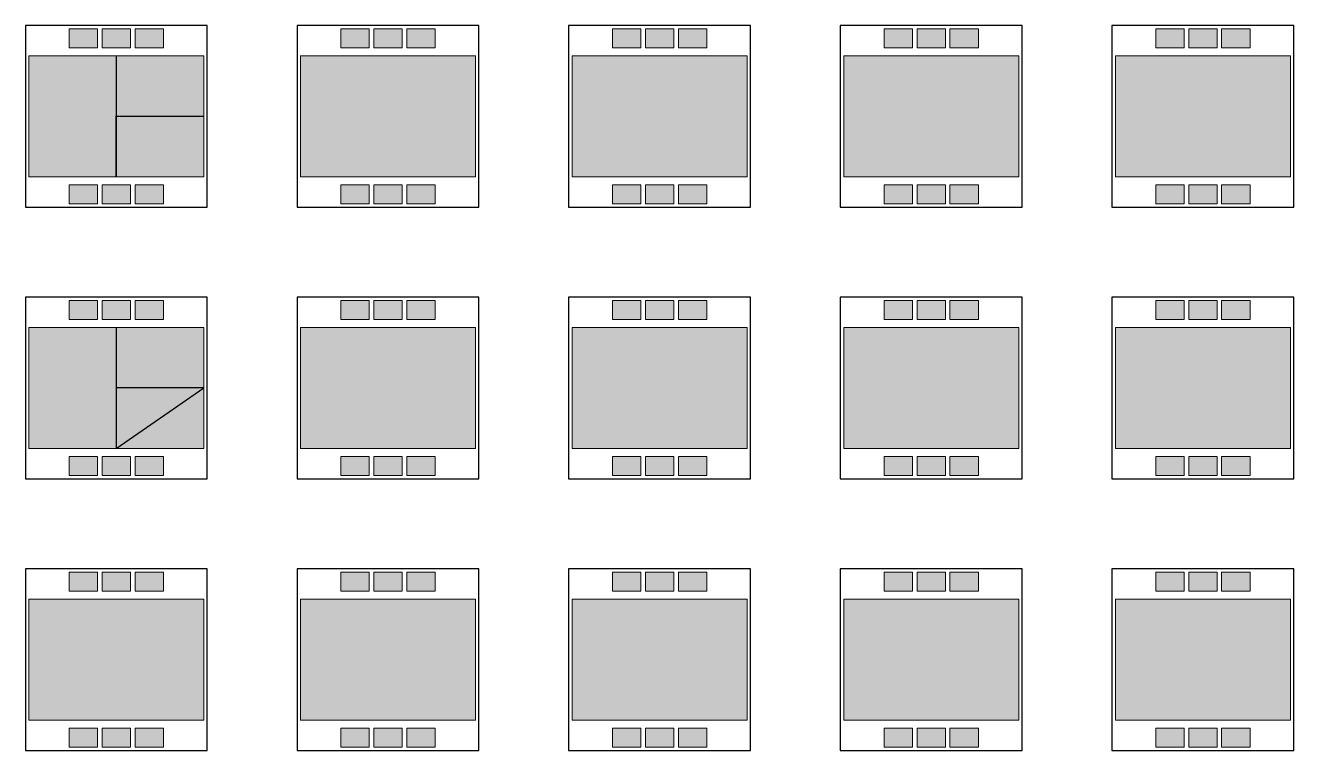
# Model space of a CAD drawing. Header units: inches. Extents: x -25 to 732, y -408 to 27.
# Drawn here: x -9.8 to 200, y -111.4 to 8.7 of the extents above; entities that cross this region are included whole.
import ezdxf

# ---------------------------------------------------------------- set-up
doc = ezdxf.new("R2010")
doc.units = ezdxf.units.IN
doc.header["$MEASUREMENT"] = 0
doc.layers.add('holder_squares', color=220, linetype='Continuous')
doc.layers.add('Layer 1', color=7, linetype='Continuous')

# ---------------------------------------------------------------- blocks, each defined once
blk = doc.blocks.new('block 9')
at = {"layer": 'Layer 1', "true_color": 0xffffff}
h = blk.add_hatch(color=7, dxfattribs=at)
h.dxf.hatch_style = 2
h.paths.add_polyline_path([(2.17, 5.01), (-2.54, 5.01), (-2.54, 8.16), (2.17, 8.16)])
h = blk.add_hatch(color=7, dxfattribs=at)
h.dxf.hatch_style = 2
h.paths.add_polyline_path([(7.64, 5.01), (2.92, 5.01), (2.92, 8.16), (7.64, 8.16)])
h = blk.add_hatch(color=7, dxfattribs=at)
h.dxf.hatch_style = 2
h.paths.add_polyline_path([(13.1, 5.01), (8.38, 5.01), (8.38, 8.16), (13.1, 8.16)])
at = {"layer": 'Layer 1', "lineweight": 0}
for points in [[(2.17, 5.01), (-2.54, 5.01), (-2.54, 8.16), (2.17, 8.16), (2.17, 5.01)], [(7.64, 5.01), (2.92, 5.01), (2.92, 8.16), (7.64, 8.16), (7.64, 5.01)], [(13.1, 5.01), (8.38, 5.01), (8.38, 8.16), (13.1, 8.16), (13.1, 5.01)]]:
    blk.add_lwpolyline(points, dxfattribs=at)
blk = doc.blocks.new('block 10')
at = {"layer": 'Layer 1', "true_color": 0xffffff}
h = blk.add_hatch(color=7, dxfattribs=at)
h.dxf.hatch_style = 2
h.paths.add_polyline_path([(2.17, -20.86), (-2.54, -20.86), (-2.54, -17.71), (2.17, -17.71)])
h = blk.add_hatch(color=7, dxfattribs=at)
h.dxf.hatch_style = 2
h.paths.add_polyline_path([(7.64, -20.86), (2.92, -20.86), (2.92, -17.71), (7.64, -17.71)])
h = blk.add_hatch(color=7, dxfattribs=at)
h.dxf.hatch_style = 2
h.paths.add_polyline_path([(13.1, -20.86), (8.38, -20.86), (8.38, -17.71), (13.1, -17.71)])
at = {"layer": 'Layer 1', "lineweight": 0}
for points in [[(2.17, -20.86), (-2.54, -20.86), (-2.54, -17.71), (2.17, -17.71), (2.17, -20.86)], [(7.64, -20.86), (2.92, -20.86), (2.92, -17.71), (7.64, -17.71), (7.64, -20.86)], [(13.1, -20.86), (8.38, -20.86), (8.38, -17.71), (13.1, -17.71), (13.1, -20.86)]]:
    blk.add_lwpolyline(points, dxfattribs=at)
blk = doc.blocks.new('block 8')
at = {"layer": 'Layer 1', "true_color": 0xffffff}
h = blk.add_hatch(color=7, dxfattribs=at)
h.dxf.hatch_style = 2
h.paths.add_polyline_path([(19.78, -16.34), (-9.22, -16.34), (-9.22, 3.66), (19.78, 3.66)])
at = {"layer": 'Layer 1', "lineweight": 0}
blk.add_lwpolyline([(19.78, -16.34), (-9.22, -16.34), (-9.22, 3.66), (19.78, 3.66), (19.78, -16.34)], dxfattribs=at)
at = {"layer": 'Layer 1'}
for name in ['block 9', 'block 10']:
    blk.add_blockref(name, (0, 0), dxfattribs=at)
blk = doc.blocks.new('block 7')
at = {"layer": 'Layer 1'}
blk.add_blockref('block 8', (0, 0), dxfattribs=at)
blk = doc.blocks.new('block 13')
at = {"layer": 'Layer 1', "true_color": 0xffffff}
h = blk.add_hatch(color=7, dxfattribs=at)
h.dxf.hatch_style = 2
h.paths.add_polyline_path([(47.17, 5.01), (42.46, 5.01), (42.46, 8.16), (47.17, 8.16)])
h = blk.add_hatch(color=7, dxfattribs=at)
h.dxf.hatch_style = 2
h.paths.add_polyline_path([(52.64, 5.01), (47.92, 5.01), (47.92, 8.16), (52.64, 8.16)])
h = blk.add_hatch(color=7, dxfattribs=at)
h.dxf.hatch_style = 2
h.paths.add_polyline_path([(58.1, 5.01), (53.38, 5.01), (53.38, 8.16), (58.1, 8.16)])
at = {"layer": 'Layer 1', "lineweight": 0}
for points in [[(47.17, 5.01), (42.46, 5.01), (42.46, 8.16), (47.17, 8.16), (47.17, 5.01)], [(52.64, 5.01), (47.92, 5.01), (47.92, 8.16), (52.64, 8.16), (52.64, 5.01)], [(58.1, 5.01), (53.38, 5.01), (53.38, 8.16), (58.1, 8.16), (58.1, 5.01)]]:
    blk.add_lwpolyline(points, dxfattribs=at)
blk = doc.blocks.new('block 14')
at = {"layer": 'Layer 1', "true_color": 0xffffff}
h = blk.add_hatch(color=7, dxfattribs=at)
h.dxf.hatch_style = 2
h.paths.add_polyline_path([(47.17, -20.86), (42.46, -20.86), (42.46, -17.71), (47.17, -17.71)])
h = blk.add_hatch(color=7, dxfattribs=at)
h.dxf.hatch_style = 2
h.paths.add_polyline_path([(52.64, -20.86), (47.92, -20.86), (47.92, -17.71), (52.64, -17.71)])
h = blk.add_hatch(color=7, dxfattribs=at)
h.dxf.hatch_style = 2
h.paths.add_polyline_path([(58.1, -20.86), (53.38, -20.86), (53.38, -17.71), (58.1, -17.71)])
at = {"layer": 'Layer 1', "lineweight": 0}
for points in [[(47.17, -20.86), (42.46, -20.86), (42.46, -17.71), (47.17, -17.71), (47.17, -20.86)], [(52.64, -20.86), (47.92, -20.86), (47.92, -17.71), (52.64, -17.71), (52.64, -20.86)], [(58.1, -20.86), (53.38, -20.86), (53.38, -17.71), (58.1, -17.71), (58.1, -20.86)]]:
    blk.add_lwpolyline(points, dxfattribs=at)
blk = doc.blocks.new('block 12')
at = {"layer": 'Layer 1', "true_color": 0xffffff}
h = blk.add_hatch(color=7, dxfattribs=at)
h.dxf.hatch_style = 2
h.paths.add_polyline_path([(64.78, -16.34), (35.78, -16.34), (35.78, 3.66), (64.78, 3.66)])
at = {"layer": 'Layer 1', "lineweight": 0}
blk.add_lwpolyline([(64.78, -16.34), (35.78, -16.34), (35.78, 3.66), (64.78, 3.66), (64.78, -16.34)], dxfattribs=at)
at = {"layer": 'Layer 1'}
for name in ['block 13', 'block 14']:
    blk.add_blockref(name, (0, 0), dxfattribs=at)
blk = doc.blocks.new('block 11')
at = {"layer": 'Layer 1'}
blk.add_blockref('block 12', (0, 0), dxfattribs=at)
blk = doc.blocks.new('block 17')
at = {"layer": 'Layer 1', "true_color": 0xffffff}
h = blk.add_hatch(color=7, dxfattribs=at)
h.dxf.hatch_style = 2
h.paths.add_polyline_path([(92.17, 5.01), (87.46, 5.01), (87.46, 8.16), (92.17, 8.16)])
h = blk.add_hatch(color=7, dxfattribs=at)
h.dxf.hatch_style = 2
h.paths.add_polyline_path([(97.64, 5.01), (92.92, 5.01), (92.92, 8.16), (97.64, 8.16)])
h = blk.add_hatch(color=7, dxfattribs=at)
h.dxf.hatch_style = 2
h.paths.add_polyline_path([(103.1, 5.01), (98.38, 5.01), (98.38, 8.16), (103.1, 8.16)])
at = {"layer": 'Layer 1', "lineweight": 0}
for points in [[(92.17, 5.01), (87.46, 5.01), (87.46, 8.16), (92.17, 8.16), (92.17, 5.01)], [(97.64, 5.01), (92.92, 5.01), (92.92, 8.16), (97.64, 8.16), (97.64, 5.01)], [(103.1, 5.01), (98.38, 5.01), (98.38, 8.16), (103.1, 8.16), (103.1, 5.01)]]:
    blk.add_lwpolyline(points, dxfattribs=at)
blk = doc.blocks.new('block 18')
at = {"layer": 'Layer 1', "true_color": 0xffffff}
h = blk.add_hatch(color=7, dxfattribs=at)
h.dxf.hatch_style = 2
h.paths.add_polyline_path([(92.17, -20.86), (87.46, -20.86), (87.46, -17.71), (92.17, -17.71)])
h = blk.add_hatch(color=7, dxfattribs=at)
h.dxf.hatch_style = 2
h.paths.add_polyline_path([(97.64, -20.86), (92.92, -20.86), (92.92, -17.71), (97.64, -17.71)])
h = blk.add_hatch(color=7, dxfattribs=at)
h.dxf.hatch_style = 2
h.paths.add_polyline_path([(103.1, -20.86), (98.38, -20.86), (98.38, -17.71), (103.1, -17.71)])
at = {"layer": 'Layer 1', "lineweight": 0}
for points in [[(92.17, -20.86), (87.46, -20.86), (87.46, -17.71), (92.17, -17.71), (92.17, -20.86)], [(97.64, -20.86), (92.92, -20.86), (92.92, -17.71), (97.64, -17.71), (97.64, -20.86)], [(103.1, -20.86), (98.38, -20.86), (98.38, -17.71), (103.1, -17.71), (103.1, -20.86)]]:
    blk.add_lwpolyline(points, dxfattribs=at)
blk = doc.blocks.new('block 16')
at = {"layer": 'Layer 1', "true_color": 0xffffff}
h = blk.add_hatch(color=7, dxfattribs=at)
h.dxf.hatch_style = 2
h.paths.add_polyline_path([(109.78, -16.34), (80.78, -16.34), (80.78, 3.66), (109.78, 3.66)])
at = {"layer": 'Layer 1', "lineweight": 0}
blk.add_lwpolyline([(109.78, -16.34), (80.78, -16.34), (80.78, 3.66), (109.78, 3.66), (109.78, -16.34)], dxfattribs=at)
at = {"layer": 'Layer 1'}
for name in ['block 17', 'block 18']:
    blk.add_blockref(name, (0, 0), dxfattribs=at)
blk = doc.blocks.new('block 15')
at = {"layer": 'Layer 1'}
blk.add_blockref('block 16', (0, 0), dxfattribs=at)
blk = doc.blocks.new('block 21')
at = {"layer": 'Layer 1', "true_color": 0xffffff}
h = blk.add_hatch(color=7, dxfattribs=at)
h.dxf.hatch_style = 2
h.paths.add_polyline_path([(137.17, 5.01), (132.46, 5.01), (132.46, 8.16), (137.17, 8.16)])
h = blk.add_hatch(color=7, dxfattribs=at)
h.dxf.hatch_style = 2
h.paths.add_polyline_path([(142.64, 5.01), (137.92, 5.01), (137.92, 8.16), (142.64, 8.16)])
h = blk.add_hatch(color=7, dxfattribs=at)
h.dxf.hatch_style = 2
h.paths.add_polyline_path([(148.1, 5.01), (143.38, 5.01), (143.38, 8.16), (148.1, 8.16)])
at = {"layer": 'Layer 1', "lineweight": 0}
for points in [[(137.17, 5.01), (132.46, 5.01), (132.46, 8.16), (137.17, 8.16), (137.17, 5.01)], [(142.64, 5.01), (137.92, 5.01), (137.92, 8.16), (142.64, 8.16), (142.64, 5.01)], [(148.1, 5.01), (143.38, 5.01), (143.38, 8.16), (148.1, 8.16), (148.1, 5.01)]]:
    blk.add_lwpolyline(points, dxfattribs=at)
blk = doc.blocks.new('block 22')
at = {"layer": 'Layer 1', "true_color": 0xffffff}
h = blk.add_hatch(color=7, dxfattribs=at)
h.dxf.hatch_style = 2
h.paths.add_polyline_path([(137.17, -20.86), (132.46, -20.86), (132.46, -17.71), (137.17, -17.71)])
h = blk.add_hatch(color=7, dxfattribs=at)
h.dxf.hatch_style = 2
h.paths.add_polyline_path([(142.64, -20.86), (137.92, -20.86), (137.92, -17.71), (142.64, -17.71)])
h = blk.add_hatch(color=7, dxfattribs=at)
h.dxf.hatch_style = 2
h.paths.add_polyline_path([(148.1, -20.86), (143.38, -20.86), (143.38, -17.71), (148.1, -17.71)])
at = {"layer": 'Layer 1', "lineweight": 0}
for points in [[(137.17, -20.86), (132.46, -20.86), (132.46, -17.71), (137.17, -17.71), (137.17, -20.86)], [(142.64, -20.86), (137.92, -20.86), (137.92, -17.71), (142.64, -17.71), (142.64, -20.86)], [(148.1, -20.86), (143.38, -20.86), (143.38, -17.71), (148.1, -17.71), (148.1, -20.86)]]:
    blk.add_lwpolyline(points, dxfattribs=at)
blk = doc.blocks.new('block 20')
at = {"layer": 'Layer 1', "true_color": 0xffffff}
h = blk.add_hatch(color=7, dxfattribs=at)
h.dxf.hatch_style = 2
h.paths.add_polyline_path([(154.78, -16.34), (125.78, -16.34), (125.78, 3.66), (154.78, 3.66)])
at = {"layer": 'Layer 1', "lineweight": 0}
blk.add_lwpolyline([(154.78, -16.34), (125.78, -16.34), (125.78, 3.66), (154.78, 3.66), (154.78, -16.34)], dxfattribs=at)
at = {"layer": 'Layer 1'}
for name in ['block 21', 'block 22']:
    blk.add_blockref(name, (0, 0), dxfattribs=at)
blk = doc.blocks.new('block 19')
at = {"layer": 'Layer 1'}
blk.add_blockref('block 20', (0, 0), dxfattribs=at)
blk = doc.blocks.new('block 25')
at = {"layer": 'Layer 1', "true_color": 0xffffff}
h = blk.add_hatch(color=7, dxfattribs=at)
h.dxf.hatch_style = 2
h.paths.add_polyline_path([(182.17, 5.01), (177.46, 5.01), (177.46, 8.16), (182.17, 8.16)])
h = blk.add_hatch(color=7, dxfattribs=at)
h.dxf.hatch_style = 2
h.paths.add_polyline_path([(187.64, 5.01), (182.92, 5.01), (182.92, 8.16), (187.64, 8.16)])
h = blk.add_hatch(color=7, dxfattribs=at)
h.dxf.hatch_style = 2
h.paths.add_polyline_path([(193.1, 5.01), (188.38, 5.01), (188.38, 8.16), (193.1, 8.16)])
at = {"layer": 'Layer 1', "lineweight": 0}
for points in [[(182.17, 5.01), (177.46, 5.01), (177.46, 8.16), (182.17, 8.16), (182.17, 5.01)], [(187.64, 5.01), (182.92, 5.01), (182.92, 8.16), (187.64, 8.16), (187.64, 5.01)], [(193.1, 5.01), (188.38, 5.01), (188.38, 8.16), (193.1, 8.16), (193.1, 5.01)]]:
    blk.add_lwpolyline(points, dxfattribs=at)
blk = doc.blocks.new('block 26')
at = {"layer": 'Layer 1', "true_color": 0xffffff}
h = blk.add_hatch(color=7, dxfattribs=at)
h.dxf.hatch_style = 2
h.paths.add_polyline_path([(182.17, -20.86), (177.46, -20.86), (177.46, -17.71), (182.17, -17.71)])
h = blk.add_hatch(color=7, dxfattribs=at)
h.dxf.hatch_style = 2
h.paths.add_polyline_path([(187.64, -20.86), (182.92, -20.86), (182.92, -17.71), (187.64, -17.71)])
h = blk.add_hatch(color=7, dxfattribs=at)
h.dxf.hatch_style = 2
h.paths.add_polyline_path([(193.1, -20.86), (188.38, -20.86), (188.38, -17.71), (193.1, -17.71)])
at = {"layer": 'Layer 1', "lineweight": 0}
for points in [[(182.17, -20.86), (177.46, -20.86), (177.46, -17.71), (182.17, -17.71), (182.17, -20.86)], [(187.64, -20.86), (182.92, -20.86), (182.92, -17.71), (187.64, -17.71), (187.64, -20.86)], [(193.1, -20.86), (188.38, -20.86), (188.38, -17.71), (193.1, -17.71), (193.1, -20.86)]]:
    blk.add_lwpolyline(points, dxfattribs=at)
blk = doc.blocks.new('block 24')
at = {"layer": 'Layer 1', "true_color": 0xffffff}
h = blk.add_hatch(color=7, dxfattribs=at)
h.dxf.hatch_style = 2
h.paths.add_polyline_path([(199.78, -16.34), (170.78, -16.34), (170.78, 3.66), (199.78, 3.66)])
at = {"layer": 'Layer 1', "lineweight": 0}
blk.add_lwpolyline([(199.78, -16.34), (170.78, -16.34), (170.78, 3.66), (199.78, 3.66), (199.78, -16.34)], dxfattribs=at)
at = {"layer": 'Layer 1'}
for name in ['block 25', 'block 26']:
    blk.add_blockref(name, (0, 0), dxfattribs=at)
blk = doc.blocks.new('block 23')
at = {"layer": 'Layer 1'}
blk.add_blockref('block 24', (0, 0), dxfattribs=at)
blk = doc.blocks.new('block 6')
at = {"layer": 'Layer 1'}
for name in ['block 7', 'block 11', 'block 15', 'block 19', 'block 23']:
    blk.add_blockref(name, (0, 0), dxfattribs=at)
blk = doc.blocks.new('block 50')
at = {"layer": 'Layer 1', "true_color": 0xffffff}
h = blk.add_hatch(color=7, dxfattribs=at)
h.dxf.hatch_style = 2
h.paths.add_polyline_path([(2.17, -39.99), (-2.54, -39.99), (-2.54, -36.84), (2.17, -36.84)])
h = blk.add_hatch(color=7, dxfattribs=at)
h.dxf.hatch_style = 2
h.paths.add_polyline_path([(7.64, -39.99), (2.92, -39.99), (2.92, -36.84), (7.64, -36.84)])
h = blk.add_hatch(color=7, dxfattribs=at)
h.dxf.hatch_style = 2
h.paths.add_polyline_path([(13.1, -39.99), (8.38, -39.99), (8.38, -36.84), (13.1, -36.84)])
at = {"layer": 'Layer 1', "lineweight": 0}
for points in [[(2.17, -39.99), (-2.54, -39.99), (-2.54, -36.84), (2.17, -36.84), (2.17, -39.99)], [(7.64, -39.99), (2.92, -39.99), (2.92, -36.84), (7.64, -36.84), (7.64, -39.99)], [(13.1, -39.99), (8.38, -39.99), (8.38, -36.84), (13.1, -36.84), (13.1, -39.99)]]:
    blk.add_lwpolyline(points, dxfattribs=at)
blk = doc.blocks.new('block 51')
at = {"layer": 'Layer 1', "true_color": 0xffffff}
h = blk.add_hatch(color=7, dxfattribs=at)
h.dxf.hatch_style = 2
h.paths.add_polyline_path([(2.17, -65.86), (-2.54, -65.86), (-2.54, -62.71), (2.17, -62.71)])
h = blk.add_hatch(color=7, dxfattribs=at)
h.dxf.hatch_style = 2
h.paths.add_polyline_path([(7.64, -65.86), (2.92, -65.86), (2.92, -62.71), (7.64, -62.71)])
h = blk.add_hatch(color=7, dxfattribs=at)
h.dxf.hatch_style = 2
h.paths.add_polyline_path([(13.1, -65.86), (8.38, -65.86), (8.38, -62.71), (13.1, -62.71)])
at = {"layer": 'Layer 1', "lineweight": 0}
for points in [[(2.17, -65.86), (-2.54, -65.86), (-2.54, -62.71), (2.17, -62.71), (2.17, -65.86)], [(7.64, -65.86), (2.92, -65.86), (2.92, -62.71), (7.64, -62.71), (7.64, -65.86)], [(13.1, -65.86), (8.38, -65.86), (8.38, -62.71), (13.1, -62.71), (13.1, -65.86)]]:
    blk.add_lwpolyline(points, dxfattribs=at)
blk = doc.blocks.new('block 49')
at = {"layer": 'Layer 1', "true_color": 0xffffff}
h = blk.add_hatch(color=7, dxfattribs=at)
h.dxf.hatch_style = 2
h.paths.add_polyline_path([(19.78, -61.34), (-9.22, -61.34), (-9.22, -41.34), (19.78, -41.34)])
at = {"layer": 'Layer 1', "lineweight": 0}
blk.add_lwpolyline([(19.78, -61.34), (-9.22, -61.34), (-9.22, -41.34), (19.78, -41.34), (19.78, -61.34)], dxfattribs=at)
at = {"layer": 'Layer 1'}
for name in ['block 50', 'block 51']:
    blk.add_blockref(name, (0, 0), dxfattribs=at)
blk = doc.blocks.new('block 48')
at = {"layer": 'Layer 1'}
blk.add_blockref('block 49', (0, 0), dxfattribs=at)
blk = doc.blocks.new('block 54')
at = {"layer": 'Layer 1', "true_color": 0xffffff}
h = blk.add_hatch(color=7, dxfattribs=at)
h.dxf.hatch_style = 2
h.paths.add_polyline_path([(47.17, -39.99), (42.46, -39.99), (42.46, -36.84), (47.17, -36.84)])
h = blk.add_hatch(color=7, dxfattribs=at)
h.dxf.hatch_style = 2
h.paths.add_polyline_path([(52.64, -39.99), (47.92, -39.99), (47.92, -36.84), (52.64, -36.84)])
h = blk.add_hatch(color=7, dxfattribs=at)
h.dxf.hatch_style = 2
h.paths.add_polyline_path([(58.1, -39.99), (53.38, -39.99), (53.38, -36.84), (58.1, -36.84)])
at = {"layer": 'Layer 1', "lineweight": 0}
for points in [[(47.17, -39.99), (42.46, -39.99), (42.46, -36.84), (47.17, -36.84), (47.17, -39.99)], [(52.64, -39.99), (47.92, -39.99), (47.92, -36.84), (52.64, -36.84), (52.64, -39.99)], [(58.1, -39.99), (53.38, -39.99), (53.38, -36.84), (58.1, -36.84), (58.1, -39.99)]]:
    blk.add_lwpolyline(points, dxfattribs=at)
blk = doc.blocks.new('block 55')
at = {"layer": 'Layer 1', "true_color": 0xffffff}
h = blk.add_hatch(color=7, dxfattribs=at)
h.dxf.hatch_style = 2
h.paths.add_polyline_path([(47.17, -65.86), (42.46, -65.86), (42.46, -62.71), (47.17, -62.71)])
h = blk.add_hatch(color=7, dxfattribs=at)
h.dxf.hatch_style = 2
h.paths.add_polyline_path([(52.64, -65.86), (47.92, -65.86), (47.92, -62.71), (52.64, -62.71)])
h = blk.add_hatch(color=7, dxfattribs=at)
h.dxf.hatch_style = 2
h.paths.add_polyline_path([(58.1, -65.86), (53.38, -65.86), (53.38, -62.71), (58.1, -62.71)])
at = {"layer": 'Layer 1', "lineweight": 0}
for points in [[(47.17, -65.86), (42.46, -65.86), (42.46, -62.71), (47.17, -62.71), (47.17, -65.86)], [(52.64, -65.86), (47.92, -65.86), (47.92, -62.71), (52.64, -62.71), (52.64, -65.86)], [(58.1, -65.86), (53.38, -65.86), (53.38, -62.71), (58.1, -62.71), (58.1, -65.86)]]:
    blk.add_lwpolyline(points, dxfattribs=at)
blk = doc.blocks.new('block 53')
at = {"layer": 'Layer 1', "true_color": 0xffffff}
h = blk.add_hatch(color=7, dxfattribs=at)
h.dxf.hatch_style = 2
h.paths.add_polyline_path([(64.78, -61.34), (35.78, -61.34), (35.78, -41.34), (64.78, -41.34)])
at = {"layer": 'Layer 1', "lineweight": 0}
blk.add_lwpolyline([(64.78, -61.34), (35.78, -61.34), (35.78, -41.34), (64.78, -41.34), (64.78, -61.34)], dxfattribs=at)
at = {"layer": 'Layer 1'}
for name in ['block 54', 'block 55']:
    blk.add_blockref(name, (0, 0), dxfattribs=at)
blk = doc.blocks.new('block 52')
at = {"layer": 'Layer 1'}
blk.add_blockref('block 53', (0, 0), dxfattribs=at)
blk = doc.blocks.new('block 58')
at = {"layer": 'Layer 1', "true_color": 0xffffff}
h = blk.add_hatch(color=7, dxfattribs=at)
h.dxf.hatch_style = 2
h.paths.add_polyline_path([(92.17, -39.99), (87.46, -39.99), (87.46, -36.84), (92.17, -36.84)])
h = blk.add_hatch(color=7, dxfattribs=at)
h.dxf.hatch_style = 2
h.paths.add_polyline_path([(97.64, -39.99), (92.92, -39.99), (92.92, -36.84), (97.64, -36.84)])
h = blk.add_hatch(color=7, dxfattribs=at)
h.dxf.hatch_style = 2
h.paths.add_polyline_path([(103.1, -39.99), (98.38, -39.99), (98.38, -36.84), (103.1, -36.84)])
at = {"layer": 'Layer 1', "lineweight": 0}
for points in [[(92.17, -39.99), (87.46, -39.99), (87.46, -36.84), (92.17, -36.84), (92.17, -39.99)], [(97.64, -39.99), (92.92, -39.99), (92.92, -36.84), (97.64, -36.84), (97.64, -39.99)], [(103.1, -39.99), (98.38, -39.99), (98.38, -36.84), (103.1, -36.84), (103.1, -39.99)]]:
    blk.add_lwpolyline(points, dxfattribs=at)
blk = doc.blocks.new('block 59')
at = {"layer": 'Layer 1', "true_color": 0xffffff}
h = blk.add_hatch(color=7, dxfattribs=at)
h.dxf.hatch_style = 2
h.paths.add_polyline_path([(92.17, -65.86), (87.46, -65.86), (87.46, -62.71), (92.17, -62.71)])
h = blk.add_hatch(color=7, dxfattribs=at)
h.dxf.hatch_style = 2
h.paths.add_polyline_path([(97.64, -65.86), (92.92, -65.86), (92.92, -62.71), (97.64, -62.71)])
h = blk.add_hatch(color=7, dxfattribs=at)
h.dxf.hatch_style = 2
h.paths.add_polyline_path([(103.1, -65.86), (98.38, -65.86), (98.38, -62.71), (103.1, -62.71)])
at = {"layer": 'Layer 1', "lineweight": 0}
for points in [[(92.17, -65.86), (87.46, -65.86), (87.46, -62.71), (92.17, -62.71), (92.17, -65.86)], [(97.64, -65.86), (92.92, -65.86), (92.92, -62.71), (97.64, -62.71), (97.64, -65.86)], [(103.1, -65.86), (98.38, -65.86), (98.38, -62.71), (103.1, -62.71), (103.1, -65.86)]]:
    blk.add_lwpolyline(points, dxfattribs=at)
blk = doc.blocks.new('block 57')
at = {"layer": 'Layer 1', "true_color": 0xffffff}
h = blk.add_hatch(color=7, dxfattribs=at)
h.dxf.hatch_style = 2
h.paths.add_polyline_path([(109.78, -61.34), (80.78, -61.34), (80.78, -41.34), (109.78, -41.34)])
at = {"layer": 'Layer 1', "lineweight": 0}
blk.add_lwpolyline([(109.78, -61.34), (80.78, -61.34), (80.78, -41.34), (109.78, -41.34), (109.78, -61.34)], dxfattribs=at)
at = {"layer": 'Layer 1'}
for name in ['block 58', 'block 59']:
    blk.add_blockref(name, (0, 0), dxfattribs=at)
blk = doc.blocks.new('block 56')
at = {"layer": 'Layer 1'}
blk.add_blockref('block 57', (0, 0), dxfattribs=at)
blk = doc.blocks.new('block 62')
at = {"layer": 'Layer 1', "true_color": 0xffffff}
h = blk.add_hatch(color=7, dxfattribs=at)
h.dxf.hatch_style = 2
h.paths.add_polyline_path([(137.17, -39.99), (132.46, -39.99), (132.46, -36.84), (137.17, -36.84)])
h = blk.add_hatch(color=7, dxfattribs=at)
h.dxf.hatch_style = 2
h.paths.add_polyline_path([(142.64, -39.99), (137.92, -39.99), (137.92, -36.84), (142.64, -36.84)])
h = blk.add_hatch(color=7, dxfattribs=at)
h.dxf.hatch_style = 2
h.paths.add_polyline_path([(148.1, -39.99), (143.38, -39.99), (143.38, -36.84), (148.1, -36.84)])
at = {"layer": 'Layer 1', "lineweight": 0}
for points in [[(137.17, -39.99), (132.46, -39.99), (132.46, -36.84), (137.17, -36.84), (137.17, -39.99)], [(142.64, -39.99), (137.92, -39.99), (137.92, -36.84), (142.64, -36.84), (142.64, -39.99)], [(148.1, -39.99), (143.38, -39.99), (143.38, -36.84), (148.1, -36.84), (148.1, -39.99)]]:
    blk.add_lwpolyline(points, dxfattribs=at)
blk = doc.blocks.new('block 63')
at = {"layer": 'Layer 1', "true_color": 0xffffff}
h = blk.add_hatch(color=7, dxfattribs=at)
h.dxf.hatch_style = 2
h.paths.add_polyline_path([(137.17, -65.86), (132.46, -65.86), (132.46, -62.71), (137.17, -62.71)])
h = blk.add_hatch(color=7, dxfattribs=at)
h.dxf.hatch_style = 2
h.paths.add_polyline_path([(142.64, -65.86), (137.92, -65.86), (137.92, -62.71), (142.64, -62.71)])
h = blk.add_hatch(color=7, dxfattribs=at)
h.dxf.hatch_style = 2
h.paths.add_polyline_path([(148.1, -65.86), (143.38, -65.86), (143.38, -62.71), (148.1, -62.71)])
at = {"layer": 'Layer 1', "lineweight": 0}
for points in [[(137.17, -65.86), (132.46, -65.86), (132.46, -62.71), (137.17, -62.71), (137.17, -65.86)], [(142.64, -65.86), (137.92, -65.86), (137.92, -62.71), (142.64, -62.71), (142.64, -65.86)], [(148.1, -65.86), (143.38, -65.86), (143.38, -62.71), (148.1, -62.71), (148.1, -65.86)]]:
    blk.add_lwpolyline(points, dxfattribs=at)
blk = doc.blocks.new('block 61')
at = {"layer": 'Layer 1', "true_color": 0xffffff}
h = blk.add_hatch(color=7, dxfattribs=at)
h.dxf.hatch_style = 2
h.paths.add_polyline_path([(154.78, -61.34), (125.78, -61.34), (125.78, -41.34), (154.78, -41.34)])
at = {"layer": 'Layer 1', "lineweight": 0}
blk.add_lwpolyline([(154.78, -61.34), (125.78, -61.34), (125.78, -41.34), (154.78, -41.34), (154.78, -61.34)], dxfattribs=at)
at = {"layer": 'Layer 1'}
for name in ['block 62', 'block 63']:
    blk.add_blockref(name, (0, 0), dxfattribs=at)
blk = doc.blocks.new('block 60')
at = {"layer": 'Layer 1'}
blk.add_blockref('block 61', (0, 0), dxfattribs=at)
blk = doc.blocks.new('block 66')
at = {"layer": 'Layer 1', "true_color": 0xffffff}
h = blk.add_hatch(color=7, dxfattribs=at)
h.dxf.hatch_style = 2
h.paths.add_polyline_path([(182.17, -39.99), (177.46, -39.99), (177.46, -36.84), (182.17, -36.84)])
h = blk.add_hatch(color=7, dxfattribs=at)
h.dxf.hatch_style = 2
h.paths.add_polyline_path([(187.64, -39.99), (182.92, -39.99), (182.92, -36.84), (187.64, -36.84)])
h = blk.add_hatch(color=7, dxfattribs=at)
h.dxf.hatch_style = 2
h.paths.add_polyline_path([(193.1, -39.99), (188.38, -39.99), (188.38, -36.84), (193.1, -36.84)])
at = {"layer": 'Layer 1', "lineweight": 0}
for points in [[(182.17, -39.99), (177.46, -39.99), (177.46, -36.84), (182.17, -36.84), (182.17, -39.99)], [(187.64, -39.99), (182.92, -39.99), (182.92, -36.84), (187.64, -36.84), (187.64, -39.99)], [(193.1, -39.99), (188.38, -39.99), (188.38, -36.84), (193.1, -36.84), (193.1, -39.99)]]:
    blk.add_lwpolyline(points, dxfattribs=at)
blk = doc.blocks.new('block 67')
at = {"layer": 'Layer 1', "true_color": 0xffffff}
h = blk.add_hatch(color=7, dxfattribs=at)
h.dxf.hatch_style = 2
h.paths.add_polyline_path([(182.17, -65.86), (177.46, -65.86), (177.46, -62.71), (182.17, -62.71)])
h = blk.add_hatch(color=7, dxfattribs=at)
h.dxf.hatch_style = 2
h.paths.add_polyline_path([(187.64, -65.86), (182.92, -65.86), (182.92, -62.71), (187.64, -62.71)])
h = blk.add_hatch(color=7, dxfattribs=at)
h.dxf.hatch_style = 2
h.paths.add_polyline_path([(193.1, -65.86), (188.38, -65.86), (188.38, -62.71), (193.1, -62.71)])
at = {"layer": 'Layer 1', "lineweight": 0}
for points in [[(182.17, -65.86), (177.46, -65.86), (177.46, -62.71), (182.17, -62.71), (182.17, -65.86)], [(187.64, -65.86), (182.92, -65.86), (182.92, -62.71), (187.64, -62.71), (187.64, -65.86)], [(193.1, -65.86), (188.38, -65.86), (188.38, -62.71), (193.1, -62.71), (193.1, -65.86)]]:
    blk.add_lwpolyline(points, dxfattribs=at)
blk = doc.blocks.new('block 65')
at = {"layer": 'Layer 1', "true_color": 0xffffff}
h = blk.add_hatch(color=7, dxfattribs=at)
h.dxf.hatch_style = 2
h.paths.add_polyline_path([(199.78, -61.34), (170.78, -61.34), (170.78, -41.34), (199.78, -41.34)])
at = {"layer": 'Layer 1', "lineweight": 0}
blk.add_lwpolyline([(199.78, -61.34), (170.78, -61.34), (170.78, -41.34), (199.78, -41.34), (199.78, -61.34)], dxfattribs=at)
at = {"layer": 'Layer 1'}
for name in ['block 66', 'block 67']:
    blk.add_blockref(name, (0, 0), dxfattribs=at)
blk = doc.blocks.new('block 64')
at = {"layer": 'Layer 1'}
blk.add_blockref('block 65', (0, 0), dxfattribs=at)
blk = doc.blocks.new('block 47')
at = {"layer": 'Layer 1'}
for name in ['block 48', 'block 52', 'block 56', 'block 60', 'block 64']:
    blk.add_blockref(name, (0, 0), dxfattribs=at)
blk = doc.blocks.new('block 91')
at = {"layer": 'Layer 1', "true_color": 0xffffff}
h = blk.add_hatch(color=7, dxfattribs=at)
h.dxf.hatch_style = 2
h.paths.add_polyline_path([(2.17, -84.99), (-2.54, -84.99), (-2.54, -81.84), (2.17, -81.84)])
h = blk.add_hatch(color=7, dxfattribs=at)
h.dxf.hatch_style = 2
h.paths.add_polyline_path([(7.64, -84.99), (2.92, -84.99), (2.92, -81.84), (7.64, -81.84)])
h = blk.add_hatch(color=7, dxfattribs=at)
h.dxf.hatch_style = 2
h.paths.add_polyline_path([(13.1, -84.99), (8.38, -84.99), (8.38, -81.84), (13.1, -81.84)])
at = {"layer": 'Layer 1', "lineweight": 0}
for points in [[(2.17, -84.99), (-2.54, -84.99), (-2.54, -81.84), (2.17, -81.84), (2.17, -84.99)], [(7.64, -84.99), (2.92, -84.99), (2.92, -81.84), (7.64, -81.84), (7.64, -84.99)], [(13.1, -84.99), (8.38, -84.99), (8.38, -81.84), (13.1, -81.84), (13.1, -84.99)]]:
    blk.add_lwpolyline(points, dxfattribs=at)
blk = doc.blocks.new('block 92')
at = {"layer": 'Layer 1', "true_color": 0xffffff}
h = blk.add_hatch(color=7, dxfattribs=at)
h.dxf.hatch_style = 2
h.paths.add_polyline_path([(2.17, -110.86), (-2.54, -110.86), (-2.54, -107.71), (2.17, -107.71)])
h = blk.add_hatch(color=7, dxfattribs=at)
h.dxf.hatch_style = 2
h.paths.add_polyline_path([(7.64, -110.86), (2.92, -110.86), (2.92, -107.71), (7.64, -107.71)])
h = blk.add_hatch(color=7, dxfattribs=at)
h.dxf.hatch_style = 2
h.paths.add_polyline_path([(13.1, -110.86), (8.38, -110.86), (8.38, -107.71), (13.1, -107.71)])
at = {"layer": 'Layer 1', "lineweight": 0}
for points in [[(2.17, -110.86), (-2.54, -110.86), (-2.54, -107.71), (2.17, -107.71), (2.17, -110.86)], [(7.64, -110.86), (2.92, -110.86), (2.92, -107.71), (7.64, -107.71), (7.64, -110.86)], [(13.1, -110.86), (8.38, -110.86), (8.38, -107.71), (13.1, -107.71), (13.1, -110.86)]]:
    blk.add_lwpolyline(points, dxfattribs=at)
blk = doc.blocks.new('block 90')
at = {"layer": 'Layer 1', "true_color": 0xffffff}
h = blk.add_hatch(color=7, dxfattribs=at)
h.dxf.hatch_style = 2
h.paths.add_polyline_path([(19.78, -106.34), (-9.22, -106.34), (-9.22, -86.34), (19.78, -86.34)])
at = {"layer": 'Layer 1', "lineweight": 0}
blk.add_lwpolyline([(19.78, -106.34), (-9.22, -106.34), (-9.22, -86.34), (19.78, -86.34), (19.78, -106.34)], dxfattribs=at)
at = {"layer": 'Layer 1'}
for name in ['block 91', 'block 92']:
    blk.add_blockref(name, (0, 0), dxfattribs=at)
blk = doc.blocks.new('block 89')
at = {"layer": 'Layer 1'}
blk.add_blockref('block 90', (0, 0), dxfattribs=at)
blk = doc.blocks.new('block 95')
at = {"layer": 'Layer 1', "true_color": 0xffffff}
h = blk.add_hatch(color=7, dxfattribs=at)
h.dxf.hatch_style = 2
h.paths.add_polyline_path([(47.17, -84.99), (42.46, -84.99), (42.46, -81.84), (47.17, -81.84)])
h = blk.add_hatch(color=7, dxfattribs=at)
h.dxf.hatch_style = 2
h.paths.add_polyline_path([(52.64, -84.99), (47.92, -84.99), (47.92, -81.84), (52.64, -81.84)])
h = blk.add_hatch(color=7, dxfattribs=at)
h.dxf.hatch_style = 2
h.paths.add_polyline_path([(58.1, -84.99), (53.38, -84.99), (53.38, -81.84), (58.1, -81.84)])
at = {"layer": 'Layer 1', "lineweight": 0}
for points in [[(47.17, -84.99), (42.46, -84.99), (42.46, -81.84), (47.17, -81.84), (47.17, -84.99)], [(52.64, -84.99), (47.92, -84.99), (47.92, -81.84), (52.64, -81.84), (52.64, -84.99)], [(58.1, -84.99), (53.38, -84.99), (53.38, -81.84), (58.1, -81.84), (58.1, -84.99)]]:
    blk.add_lwpolyline(points, dxfattribs=at)
blk = doc.blocks.new('block 96')
at = {"layer": 'Layer 1', "true_color": 0xffffff}
h = blk.add_hatch(color=7, dxfattribs=at)
h.dxf.hatch_style = 2
h.paths.add_polyline_path([(47.17, -110.86), (42.46, -110.86), (42.46, -107.71), (47.17, -107.71)])
h = blk.add_hatch(color=7, dxfattribs=at)
h.dxf.hatch_style = 2
h.paths.add_polyline_path([(52.64, -110.86), (47.92, -110.86), (47.92, -107.71), (52.64, -107.71)])
h = blk.add_hatch(color=7, dxfattribs=at)
h.dxf.hatch_style = 2
h.paths.add_polyline_path([(58.1, -110.86), (53.38, -110.86), (53.38, -107.71), (58.1, -107.71)])
at = {"layer": 'Layer 1', "lineweight": 0}
for points in [[(47.17, -110.86), (42.46, -110.86), (42.46, -107.71), (47.17, -107.71), (47.17, -110.86)], [(52.64, -110.86), (47.92, -110.86), (47.92, -107.71), (52.64, -107.71), (52.64, -110.86)], [(58.1, -110.86), (53.38, -110.86), (53.38, -107.71), (58.1, -107.71), (58.1, -110.86)]]:
    blk.add_lwpolyline(points, dxfattribs=at)
blk = doc.blocks.new('block 94')
at = {"layer": 'Layer 1', "true_color": 0xffffff}
h = blk.add_hatch(color=7, dxfattribs=at)
h.dxf.hatch_style = 2
h.paths.add_polyline_path([(64.78, -106.34), (35.78, -106.34), (35.78, -86.34), (64.78, -86.34)])
at = {"layer": 'Layer 1', "lineweight": 0}
blk.add_lwpolyline([(64.78, -106.34), (35.78, -106.34), (35.78, -86.34), (64.78, -86.34), (64.78, -106.34)], dxfattribs=at)
at = {"layer": 'Layer 1'}
for name in ['block 95', 'block 96']:
    blk.add_blockref(name, (0, 0), dxfattribs=at)
blk = doc.blocks.new('block 93')
at = {"layer": 'Layer 1'}
blk.add_blockref('block 94', (0, 0), dxfattribs=at)
blk = doc.blocks.new('block 99')
at = {"layer": 'Layer 1', "true_color": 0xffffff}
h = blk.add_hatch(color=7, dxfattribs=at)
h.dxf.hatch_style = 2
h.paths.add_polyline_path([(92.17, -84.99), (87.46, -84.99), (87.46, -81.84), (92.17, -81.84)])
h = blk.add_hatch(color=7, dxfattribs=at)
h.dxf.hatch_style = 2
h.paths.add_polyline_path([(97.64, -84.99), (92.92, -84.99), (92.92, -81.84), (97.64, -81.84)])
h = blk.add_hatch(color=7, dxfattribs=at)
h.dxf.hatch_style = 2
h.paths.add_polyline_path([(103.1, -84.99), (98.38, -84.99), (98.38, -81.84), (103.1, -81.84)])
at = {"layer": 'Layer 1', "lineweight": 0}
for points in [[(92.17, -84.99), (87.46, -84.99), (87.46, -81.84), (92.17, -81.84), (92.17, -84.99)], [(97.64, -84.99), (92.92, -84.99), (92.92, -81.84), (97.64, -81.84), (97.64, -84.99)], [(103.1, -84.99), (98.38, -84.99), (98.38, -81.84), (103.1, -81.84), (103.1, -84.99)]]:
    blk.add_lwpolyline(points, dxfattribs=at)
blk = doc.blocks.new('block 100')
at = {"layer": 'Layer 1', "true_color": 0xffffff}
h = blk.add_hatch(color=7, dxfattribs=at)
h.dxf.hatch_style = 2
h.paths.add_polyline_path([(92.17, -110.86), (87.46, -110.86), (87.46, -107.71), (92.17, -107.71)])
h = blk.add_hatch(color=7, dxfattribs=at)
h.dxf.hatch_style = 2
h.paths.add_polyline_path([(97.64, -110.86), (92.92, -110.86), (92.92, -107.71), (97.64, -107.71)])
h = blk.add_hatch(color=7, dxfattribs=at)
h.dxf.hatch_style = 2
h.paths.add_polyline_path([(103.1, -110.86), (98.38, -110.86), (98.38, -107.71), (103.1, -107.71)])
at = {"layer": 'Layer 1', "lineweight": 0}
for points in [[(92.17, -110.86), (87.46, -110.86), (87.46, -107.71), (92.17, -107.71), (92.17, -110.86)], [(97.64, -110.86), (92.92, -110.86), (92.92, -107.71), (97.64, -107.71), (97.64, -110.86)], [(103.1, -110.86), (98.38, -110.86), (98.38, -107.71), (103.1, -107.71), (103.1, -110.86)]]:
    blk.add_lwpolyline(points, dxfattribs=at)
blk = doc.blocks.new('block 98')
at = {"layer": 'Layer 1', "true_color": 0xffffff}
h = blk.add_hatch(color=7, dxfattribs=at)
h.dxf.hatch_style = 2
h.paths.add_polyline_path([(109.78, -106.34), (80.78, -106.34), (80.78, -86.34), (109.78, -86.34)])
at = {"layer": 'Layer 1', "lineweight": 0}
blk.add_lwpolyline([(109.78, -106.34), (80.78, -106.34), (80.78, -86.34), (109.78, -86.34), (109.78, -106.34)], dxfattribs=at)
at = {"layer": 'Layer 1'}
for name in ['block 99', 'block 100']:
    blk.add_blockref(name, (0, 0), dxfattribs=at)
blk = doc.blocks.new('block 97')
at = {"layer": 'Layer 1'}
blk.add_blockref('block 98', (0, 0), dxfattribs=at)
blk = doc.blocks.new('block 103')
at = {"layer": 'Layer 1', "true_color": 0xffffff}
h = blk.add_hatch(color=7, dxfattribs=at)
h.dxf.hatch_style = 2
h.paths.add_polyline_path([(137.17, -84.99), (132.46, -84.99), (132.46, -81.84), (137.17, -81.84)])
h = blk.add_hatch(color=7, dxfattribs=at)
h.dxf.hatch_style = 2
h.paths.add_polyline_path([(142.64, -84.99), (137.92, -84.99), (137.92, -81.84), (142.64, -81.84)])
h = blk.add_hatch(color=7, dxfattribs=at)
h.dxf.hatch_style = 2
h.paths.add_polyline_path([(148.1, -84.99), (143.38, -84.99), (143.38, -81.84), (148.1, -81.84)])
at = {"layer": 'Layer 1', "lineweight": 0}
for points in [[(137.17, -84.99), (132.46, -84.99), (132.46, -81.84), (137.17, -81.84), (137.17, -84.99)], [(142.64, -84.99), (137.92, -84.99), (137.92, -81.84), (142.64, -81.84), (142.64, -84.99)], [(148.1, -84.99), (143.38, -84.99), (143.38, -81.84), (148.1, -81.84), (148.1, -84.99)]]:
    blk.add_lwpolyline(points, dxfattribs=at)
blk = doc.blocks.new('block 104')
at = {"layer": 'Layer 1', "true_color": 0xffffff}
h = blk.add_hatch(color=7, dxfattribs=at)
h.dxf.hatch_style = 2
h.paths.add_polyline_path([(137.17, -110.86), (132.46, -110.86), (132.46, -107.71), (137.17, -107.71)])
h = blk.add_hatch(color=7, dxfattribs=at)
h.dxf.hatch_style = 2
h.paths.add_polyline_path([(142.64, -110.86), (137.92, -110.86), (137.92, -107.71), (142.64, -107.71)])
h = blk.add_hatch(color=7, dxfattribs=at)
h.dxf.hatch_style = 2
h.paths.add_polyline_path([(148.1, -110.86), (143.38, -110.86), (143.38, -107.71), (148.1, -107.71)])
at = {"layer": 'Layer 1', "lineweight": 0}
for points in [[(137.17, -110.86), (132.46, -110.86), (132.46, -107.71), (137.17, -107.71), (137.17, -110.86)], [(142.64, -110.86), (137.92, -110.86), (137.92, -107.71), (142.64, -107.71), (142.64, -110.86)], [(148.1, -110.86), (143.38, -110.86), (143.38, -107.71), (148.1, -107.71), (148.1, -110.86)]]:
    blk.add_lwpolyline(points, dxfattribs=at)
blk = doc.blocks.new('block 102')
at = {"layer": 'Layer 1', "true_color": 0xffffff}
h = blk.add_hatch(color=7, dxfattribs=at)
h.dxf.hatch_style = 2
h.paths.add_polyline_path([(154.78, -106.34), (125.78, -106.34), (125.78, -86.34), (154.78, -86.34)])
at = {"layer": 'Layer 1', "lineweight": 0}
blk.add_lwpolyline([(154.78, -106.34), (125.78, -106.34), (125.78, -86.34), (154.78, -86.34), (154.78, -106.34)], dxfattribs=at)
at = {"layer": 'Layer 1'}
for name in ['block 103', 'block 104']:
    blk.add_blockref(name, (0, 0), dxfattribs=at)
blk = doc.blocks.new('block 101')
at = {"layer": 'Layer 1'}
blk.add_blockref('block 102', (0, 0), dxfattribs=at)
blk = doc.blocks.new('block 107')
at = {"layer": 'Layer 1', "true_color": 0xffffff}
h = blk.add_hatch(color=7, dxfattribs=at)
h.dxf.hatch_style = 2
h.paths.add_polyline_path([(182.17, -84.99), (177.46, -84.99), (177.46, -81.84), (182.17, -81.84)])
h = blk.add_hatch(color=7, dxfattribs=at)
h.dxf.hatch_style = 2
h.paths.add_polyline_path([(187.64, -84.99), (182.92, -84.99), (182.92, -81.84), (187.64, -81.84)])
h = blk.add_hatch(color=7, dxfattribs=at)
h.dxf.hatch_style = 2
h.paths.add_polyline_path([(193.1, -84.99), (188.38, -84.99), (188.38, -81.84), (193.1, -81.84)])
at = {"layer": 'Layer 1', "lineweight": 0}
for points in [[(182.17, -84.99), (177.46, -84.99), (177.46, -81.84), (182.17, -81.84), (182.17, -84.99)], [(187.64, -84.99), (182.92, -84.99), (182.92, -81.84), (187.64, -81.84), (187.64, -84.99)], [(193.1, -84.99), (188.38, -84.99), (188.38, -81.84), (193.1, -81.84), (193.1, -84.99)]]:
    blk.add_lwpolyline(points, dxfattribs=at)
blk = doc.blocks.new('block 108')
at = {"layer": 'Layer 1', "true_color": 0xffffff}
h = blk.add_hatch(color=7, dxfattribs=at)
h.dxf.hatch_style = 2
h.paths.add_polyline_path([(182.17, -110.86), (177.46, -110.86), (177.46, -107.71), (182.17, -107.71)])
h = blk.add_hatch(color=7, dxfattribs=at)
h.dxf.hatch_style = 2
h.paths.add_polyline_path([(187.64, -110.86), (182.92, -110.86), (182.92, -107.71), (187.64, -107.71)])
h = blk.add_hatch(color=7, dxfattribs=at)
h.dxf.hatch_style = 2
h.paths.add_polyline_path([(193.1, -110.86), (188.38, -110.86), (188.38, -107.71), (193.1, -107.71)])
at = {"layer": 'Layer 1', "lineweight": 0}
for points in [[(182.17, -110.86), (177.46, -110.86), (177.46, -107.71), (182.17, -107.71), (182.17, -110.86)], [(187.64, -110.86), (182.92, -110.86), (182.92, -107.71), (187.64, -107.71), (187.64, -110.86)], [(193.1, -110.86), (188.38, -110.86), (188.38, -107.71), (193.1, -107.71), (193.1, -110.86)]]:
    blk.add_lwpolyline(points, dxfattribs=at)
blk = doc.blocks.new('block 106')
at = {"layer": 'Layer 1', "true_color": 0xffffff}
h = blk.add_hatch(color=7, dxfattribs=at)
h.dxf.hatch_style = 2
h.paths.add_polyline_path([(199.78, -106.34), (170.78, -106.34), (170.78, -86.34), (199.78, -86.34)])
at = {"layer": 'Layer 1', "lineweight": 0}
blk.add_lwpolyline([(199.78, -106.34), (170.78, -106.34), (170.78, -86.34), (199.78, -86.34), (199.78, -106.34)], dxfattribs=at)
at = {"layer": 'Layer 1'}
for name in ['block 107', 'block 108']:
    blk.add_blockref(name, (0, 0), dxfattribs=at)
blk = doc.blocks.new('block 105')
at = {"layer": 'Layer 1'}
blk.add_blockref('block 106', (0, 0), dxfattribs=at)
blk = doc.blocks.new('block 88')
at = {"layer": 'Layer 1'}
for name in ['block 89', 'block 93', 'block 97', 'block 101', 'block 105']:
    blk.add_blockref(name, (0, 0), dxfattribs=at)
blk = doc.blocks.new('block 5')
at = {"layer": 'Layer 1'}
for name in ['block 6', 'block 47', 'block 88']:
    blk.add_blockref(name, (0, 0), dxfattribs=at)
blk = doc.blocks.new('*U379')
at = {"layer": 'holder_squares'}
blk.add_lwpolyline([(-15.07, -15.07), (15.07, -15.07), (15.07, 15.07), (-15.07, 15.07), (-15.07, -15.07)], dxfattribs=at)
blk = doc.blocks.new('*U380')
at = {"layer": 'holder_squares', "color": 0, "linetype": 'ByBlock', "lineweight": -2, "transparency": 16777216}
for p in [(0, 360), (45, 360), (90, 360), (135, 360), (180, 360), (0, 315), (45, 315), (90, 315), (135, 315), (180, 315), (0, 270), (45, 270), (90, 270), (135, 270), (180, 270)]:
    blk.add_blockref('*U379', p, dxfattribs=at)

msp = doc.modelspace()

# ---------------------------------------------------------------- linework, layer by layer
at = {"layer": 'holder_squares'}
for p, q in [((5.28, 3.66), (5.28, -16.34)), ((5.28, -16.34), (5.28, -6.34)), ((5.28, -6.34), (19.78, -6.34)), ((5.28, -41.34), (5.28, -51.34)), ((5.28, -51.34), (5.28, -61.34)), ((5.28, -61.34), (19.78, -51.34)), ((19.78, -51.34), (5.28, -51.34))]:
    msp.add_line(p, q, dxfattribs=at)

# ---------------------------------------------------------------- block references
msp.add_blockref('*U380', (5.28, -366.34), dxfattribs=at)
at = {"layer": 'Layer 1', "color": 5}
msp.add_blockref('block 5', (0, 0), dxfattribs=at)

doc.saveas('drawing.dxf')
